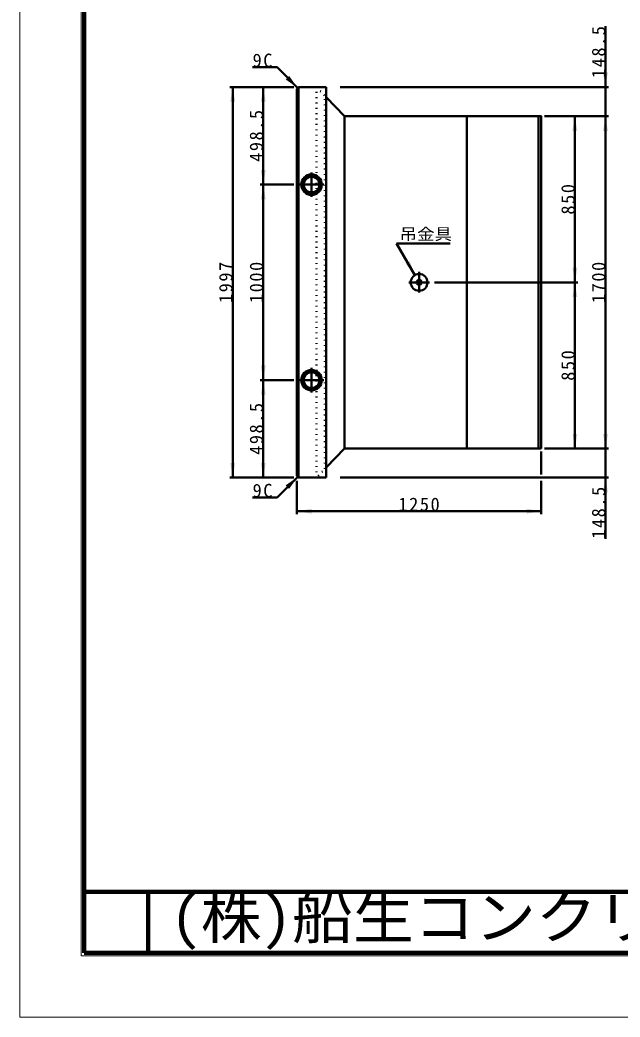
# Model space of a CAD drawing. Units: millimetres, scale not verified. Extents: x -2102 to 2102, y -1485 to 1485.
# Drawn here: x -2102 to -1120, y -1485 to 147 of the extents above; entities that cross this region are included whole.
import ezdxf
from ezdxf.enums import TextEntityAlignment as Align

# ---------------------------------------------------------------- set-up
doc = ezdxf.new("R2010")
doc.units = ezdxf.units.MM
doc.header["$LTSCALE"] = 5
doc.linetypes.add('DOTTED', pattern=[1.75, 0.25, -1.5])
doc.linetypes.add('LONG_DASHED_DOTTED', pattern=[15.25, 12, -1.5, 0.25, -1.5])
doc.layers.add('0-0_V-nasSTD', color=7, linetype='Continuous', lineweight=50)
doc.layers.add('0-1_0', color=7, linetype='Continuous', lineweight=100)
doc.styles.add('ＭＳ ゴシック', font='')
doc.styles.get('ＭＳ ゴシック').set_extended_font_data('MS Gothic')

msp = doc.modelspace()

# ---------------------------------------------------------------- linework, layer by layer
at = {"layer": '0-0_V-nasSTD', "lineweight": 100}
for p, q in [((-1997.5, 1380), (-1997.5, -1380)), ((-1997.5, -1380), (1997.5, -1380))]:
    msp.add_line(p, q, dxfattribs=at)
at = {"layer": '0-0_V-nasSTD'}
for p, q in [((-1144.279, 36.866), (-1144.279, 136.866)), ((-1654.279, 36.866), (-1759.279, 36.866)), ((-1754.279, 36.866), (-1754.279, -602.174)), ((-1704.279, -122.654), (-1704.279, 36.866)), ((-1646.399, 36.866), (-1649.279, 33.986)), ((-1649.279, 33.986), (-1649.279, -599.294)), ((-1601.279, 36.866), (-1646.399, 36.866)), ((-1646.399, -602.174), (-1646.399, 36.866)), ((-1601.279, -602.174), (-1601.279, 36.866)), ((-1578.279, 36.866), (-1139.279, 36.866)), ((-1601.279, 20.309), (-1571.357, -10.654)), ((-1571.357, -554.654), (-1571.357, -10.654)), ((-1370.879, -554.654), (-1370.879, -10.654)), ((-1254.079, -554.654), (-1254.079, -10.654)), ((-1244.279, -10.654), (-1139.279, -10.654)), ((-1194.279, -282.654), (-1194.279, -10.654)), ((-1654.279, -122.654), (-1709.279, -122.654)), ((-1704.279, -442.654), (-1704.279, -122.654)), ((-1486.159, -218.776), (-1398.159, -218.776)), ((-1456.159, -270.737), (-1486.159, -218.776)), ((-1424.279, -282.654), (-1189.279, -282.654)), ((-1194.279, -554.654), (-1194.279, -282.654)), ((-1654.279, -442.654), (-1709.279, -442.654)), ((-1704.279, -602.174), (-1704.279, -442.654)), ((-1571.357, -554.654), (-1601.279, -585.617)), ((-1249.279, -554.654), (-1571.357, -554.654)), ((-1244.279, -554.654), (-1139.279, -554.654)), ((-1144.279, -554.654), (-1144.279, -602.174)), ((-1249.279, -597.174), (-1249.279, -559.654)), ((-1654.279, -602.174), (-1759.279, -602.174)), ((-1646.399, -602.174), (-1623.679, -602.174)), ((-1578.279, -602.174), (-1139.279, -602.174)), ((-1144.279, -602.174), (-1144.279, -702.174)), ((-1649.279, -662.174), (-1649.279, -607.174)), ((-1249.279, -662.174), (-1249.279, -607.174)), ((-1249.279, -657.174), (-1649.279, -657.174))]:
    msp.add_line(p, q, dxfattribs=at)
at = {"layer": '0-0_V-nasSTD', "linetype": 'DOTTED'}
for p, q in [((-1617.279, 36.866), (-1601.279, 20.309)), ((-1617.279, -602.174), (-1617.279, 36.866)), ((-1603.357, -587.767), (-1603.357, 22.46)), ((-1601.279, -585.617), (-1617.279, -602.174))]:
    msp.add_line(p, q, dxfattribs=at)
at = {"layer": '0-0_V-nasSTD', "linetype": 'LONG_DASHED_DOTTED'}
for p, q in [((-1625.279, -102.654), (-1625.279, -142.654)), ((-1645.279, -122.654), (-1605.279, -122.654)), ((-1449.279, -265.214), (-1449.279, -299.134)), ((-1466.239, -282.654), (-1432.319, -282.654)), ((-1625.279, -422.654), (-1625.279, -462.654)), ((-1645.279, -442.654), (-1605.279, -442.654))]:
    msp.add_line(p, q, dxfattribs=at)
at = {"layer": '0-0_V-nasSTD', "lineweight": 18}
for points in [[(-2102.5, -1485), (-2102.5, 1485), (2102.5, 1485), (2102.5, -1485)], [(-2002.5, -1385), (-2002.5, 1385), (2002.5, 1385), (2002.5, -1385)]]:
    msp.add_lwpolyline(points, close=True, dxfattribs=at)
at = {"layer": '0-0_V-nasSTD'}
for points in [[(-1647.839, 35.426), (-1681.78, 69.367), (-1721.78, 69.367)], [(-1144.279, -554.654), (-1144.279, -10.654), (-1144.279, 36.866)], [(-1249.279, -554.654), (-1249.279, -10.654), (-1571.357, -10.654)], [(-1647.839, -600.734), (-1681.78, -634.675), (-1721.78, -634.675)], [(-1649.279, -599.294), (-1646.399, -602.174), (-1601.279, -602.174)]]:
    msp.add_lwpolyline(points, dxfattribs=at)
for centre, radius in [((-1625.279, -122.654), 16.8), ((-1625.279, -122.654), 14.4), ((-1625.279, -122.654), 12.8), ((-1449.279, -282.654), 13.76), ((-1449.279, -282.654), 4), ((-1625.279, -442.654), 16.8), ((-1625.279, -442.654), 14.4), ((-1625.279, -442.654), 12.8)]:
    msp.add_circle(centre, radius, dxfattribs=at)
for points in [[(-1667.638, 49.568), (-1664.809, 52.397), (-1647.839, 35.426)], [(-1664.809, 52.397), (-1661.981, 55.225), (-1647.839, 35.426)], [(-1148.279, 60.866), (-1144.279, 36.866), (-1144.279, 60.866)], [(-1144.279, 36.866), (-1144.279, 60.866), (-1140.279, 60.866)], [(-1758.279, 12.866), (-1754.279, 12.866), (-1754.279, 36.866)], [(-1754.279, 12.866), (-1754.279, 36.866), (-1750.279, 12.866)], [(-1708.279, 12.866), (-1704.279, 12.866), (-1704.279, 36.866)], [(-1704.279, 12.866), (-1704.279, 36.866), (-1700.279, 12.866)], [(-1198.279, -34.654), (-1194.279, -34.654), (-1194.279, -10.654)], [(-1194.279, -34.654), (-1194.279, -10.654), (-1190.279, -34.654)], [(-1148.279, -34.654), (-1144.279, -34.654), (-1144.279, -10.654)], [(-1144.279, -34.654), (-1144.279, -10.654), (-1140.279, -34.654)], [(-1708.279, -98.654), (-1704.279, -122.654), (-1704.279, -98.654)], [(-1704.279, -122.654), (-1704.279, -98.654), (-1700.279, -98.654)], [(-1708.279, -146.654), (-1704.279, -146.654), (-1704.279, -122.654)], [(-1704.279, -146.654), (-1704.279, -122.654), (-1700.279, -146.654)], [(-1471.623, -251.953), (-1468.159, -249.953), (-1456.159, -270.737)], [(-1468.159, -249.953), (-1464.695, -247.953), (-1456.159, -270.737)], [(-1198.279, -258.654), (-1194.279, -282.654), (-1194.279, -258.654)], [(-1194.279, -282.654), (-1194.279, -258.654), (-1190.279, -258.654)], [(-1198.279, -306.654), (-1194.279, -306.654), (-1194.279, -282.654)], [(-1194.279, -306.654), (-1194.279, -282.654), (-1190.279, -306.654)], [(-1708.279, -418.654), (-1704.279, -442.654), (-1704.279, -418.654)], [(-1704.279, -442.654), (-1704.279, -418.654), (-1700.279, -418.654)], [(-1708.279, -466.654), (-1704.279, -466.654), (-1704.279, -442.654)], [(-1704.279, -466.654), (-1704.279, -442.654), (-1700.279, -466.654)], [(-1198.279, -530.654), (-1194.279, -554.654), (-1194.279, -530.654)], [(-1194.279, -554.654), (-1194.279, -530.654), (-1190.279, -530.654)], [(-1148.279, -530.654), (-1144.279, -554.654), (-1144.279, -530.654)], [(-1144.279, -554.654), (-1144.279, -530.654), (-1140.279, -530.654)], [(-1758.279, -578.174), (-1754.279, -602.174), (-1754.279, -578.174)], [(-1754.279, -602.174), (-1754.279, -578.174), (-1750.279, -578.174)], [(-1708.279, -578.174), (-1704.279, -602.174), (-1704.279, -578.174)], [(-1704.279, -602.174), (-1704.279, -578.174), (-1700.279, -578.174)], [(-1667.638, -614.876), (-1664.809, -617.705), (-1647.839, -600.734)], [(-1664.809, -617.705), (-1661.981, -620.533), (-1647.839, -600.734)], [(-1148.279, -626.174), (-1144.279, -626.174), (-1144.279, -602.174)], [(-1144.279, -626.174), (-1144.279, -602.174), (-1140.279, -626.174)], [(-1649.279, -657.174), (-1625.279, -657.174), (-1625.279, -653.174)], [(-1649.279, -657.174), (-1625.279, -661.174), (-1625.279, -657.174)], [(-1273.279, -657.174), (-1273.279, -653.174), (-1249.279, -657.174)], [(-1273.279, -661.174), (-1273.279, -657.174), (-1249.279, -657.174)]]:
    msp.add_solid(points, dxfattribs=at)
at = {"layer": '0-1_0'}
for p, q in [((-1997.5, -1280), (1997.5, -1280)), ((-1892.5, -1280), (-1892.5, -1380))]:
    msp.add_line(p, q, dxfattribs=at)

# ---------------------------------------------------------------- texts
at = {"layer": '0-0_V-nasSTD', "style": 'ＭＳ ゴシック'}
for s, height, width, p in [('吊金具', 19.06, 1.1, (-1481.159, -218.776)), ('(株)船生コンクリート工業', 69.65, 1.05, (-1856.5, -1377.45))]:
    msp.add_text(s, height=height, dxfattribs=dict(at, width=width)).set_placement(p, align=Align.BOTTOM_LEFT)
at = {"layer": '0-0_V-nasSTD', "char_height": 21.99, "attachment_point": 7, "rotation": 90, "style": 'ＭＳ ゴシック'}
for s, insert in [('\\T1.17;148.5', (-1144.279, 51.866)), ('\\T1.17;498.5', (-1704.279, -85.394)), ('\\T1.17;850', (-1194.279, -171.654)), ('\\T1.17;1997', (-1754.279, -316.404)), ('\\T1.17;1000', (-1704.279, -316.404)), ('\\T1.17;1700', (-1144.279, -316.404)), ('\\T1.17;850', (-1194.279, -443.654)), ('\\T1.17;498.5', (-1704.279, -564.914)), ('\\T1.17;148.5', (-1144.279, -702.174))]:
    msp.add_mtext(s, dxfattribs=dict(at, insert=insert))
at = {"layer": '0-0_V-nasSTD', "char_height": 21.99, "attachment_point": 7, "style": 'ＭＳ ゴシック'}
for s, insert in [('\\T1.17;9C', (-1721.78, 69.367)), ('\\T1.17;9C', (-1721.78, -634.675)), ('\\T1.17;1250', (-1483.029, -657.174))]:
    msp.add_mtext(s, dxfattribs=dict(at, insert=insert))

doc.saveas('drawing.dxf')
